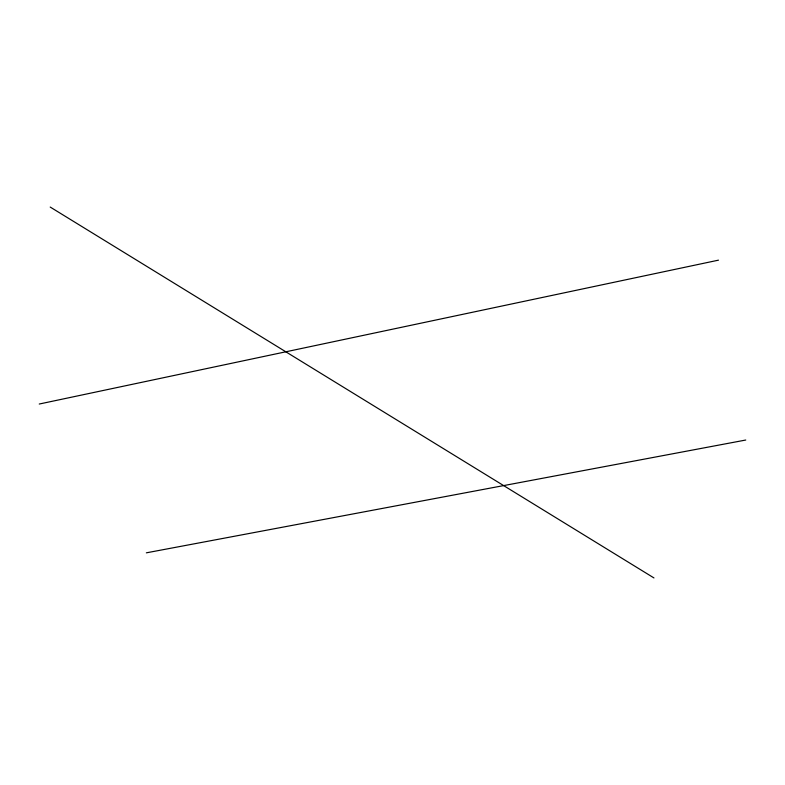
<?xml version="1.0" encoding="UTF-8"?>
<svg xmlns="http://www.w3.org/2000/svg" width="785" height="785" viewBox="0 0 785 785"><rect width="100%" height="100%" fill="white"/><g stroke="black" fill="none" stroke-linecap="round" stroke-linejoin="round"><path stroke-width="1.18" d="M39.25 404.03L718.481 260.159M146.344 552.836L745.75 440.032M50.211 207.063L653.964 577.937"/></g></svg>
